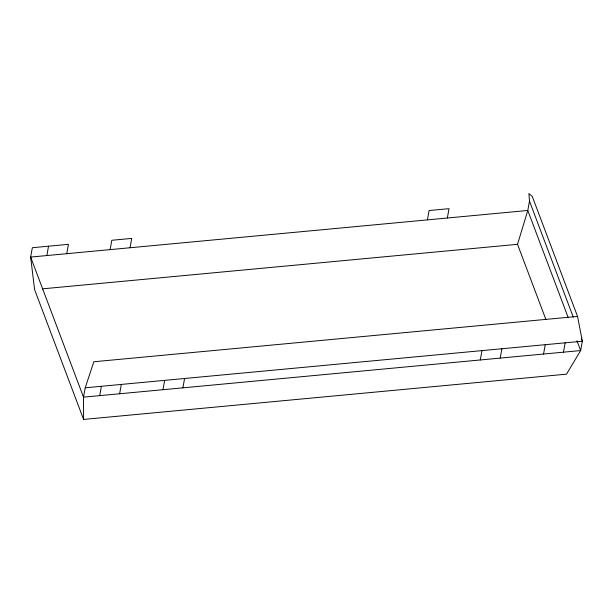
<?xml version="1.0" encoding="UTF-8"?>
<svg xmlns="http://www.w3.org/2000/svg" width="613" height="613" viewBox="0 0 613 613"><rect width="100%" height="100%" fill="white"/><g stroke="black" fill="none" stroke-linecap="round" stroke-linejoin="round"><path stroke-width="0.92" d="M46.841 255.552L48.542 246.204M66.763 253.682L68.464 244.334L32.351 247.721L30.65 257.069L34.581 289.581L83.583 419.43L566.519 374.16L580.649 350.559L582.35 341.211L577.546 316.423L532.283 196.482L528.912 193.57L529.486 201.125L527.785 210.474L517.525 244.319L545.907 319.534M110.102 249.621L111.804 240.273L131.726 238.403L130.025 247.759M577.546 316.423L93.843 361.754L85.215 387.807L83.514 397.155L83.583 419.43M99.704 395.638L101.398 386.29M119.627 393.768L121.328 384.42M162.966 389.707L164.667 380.359M182.889 387.845L184.59 378.489M427.414 219.883L429.115 210.527L449.038 208.665L447.337 218.013M480.278 359.969L481.979 350.621M500.2 358.099L501.901 348.751M543.539 354.038L545.241 344.69M563.462 352.176L565.163 342.82M42.205 288.869L517.525 244.319M85.215 387.807L582.35 341.211L581.339 338.529M529.486 201.125L573.262 317.12M568.19 317.549L527.785 210.474L30.65 257.069L83.514 397.155L580.649 350.559L576.948 340.744"/></g></svg>
